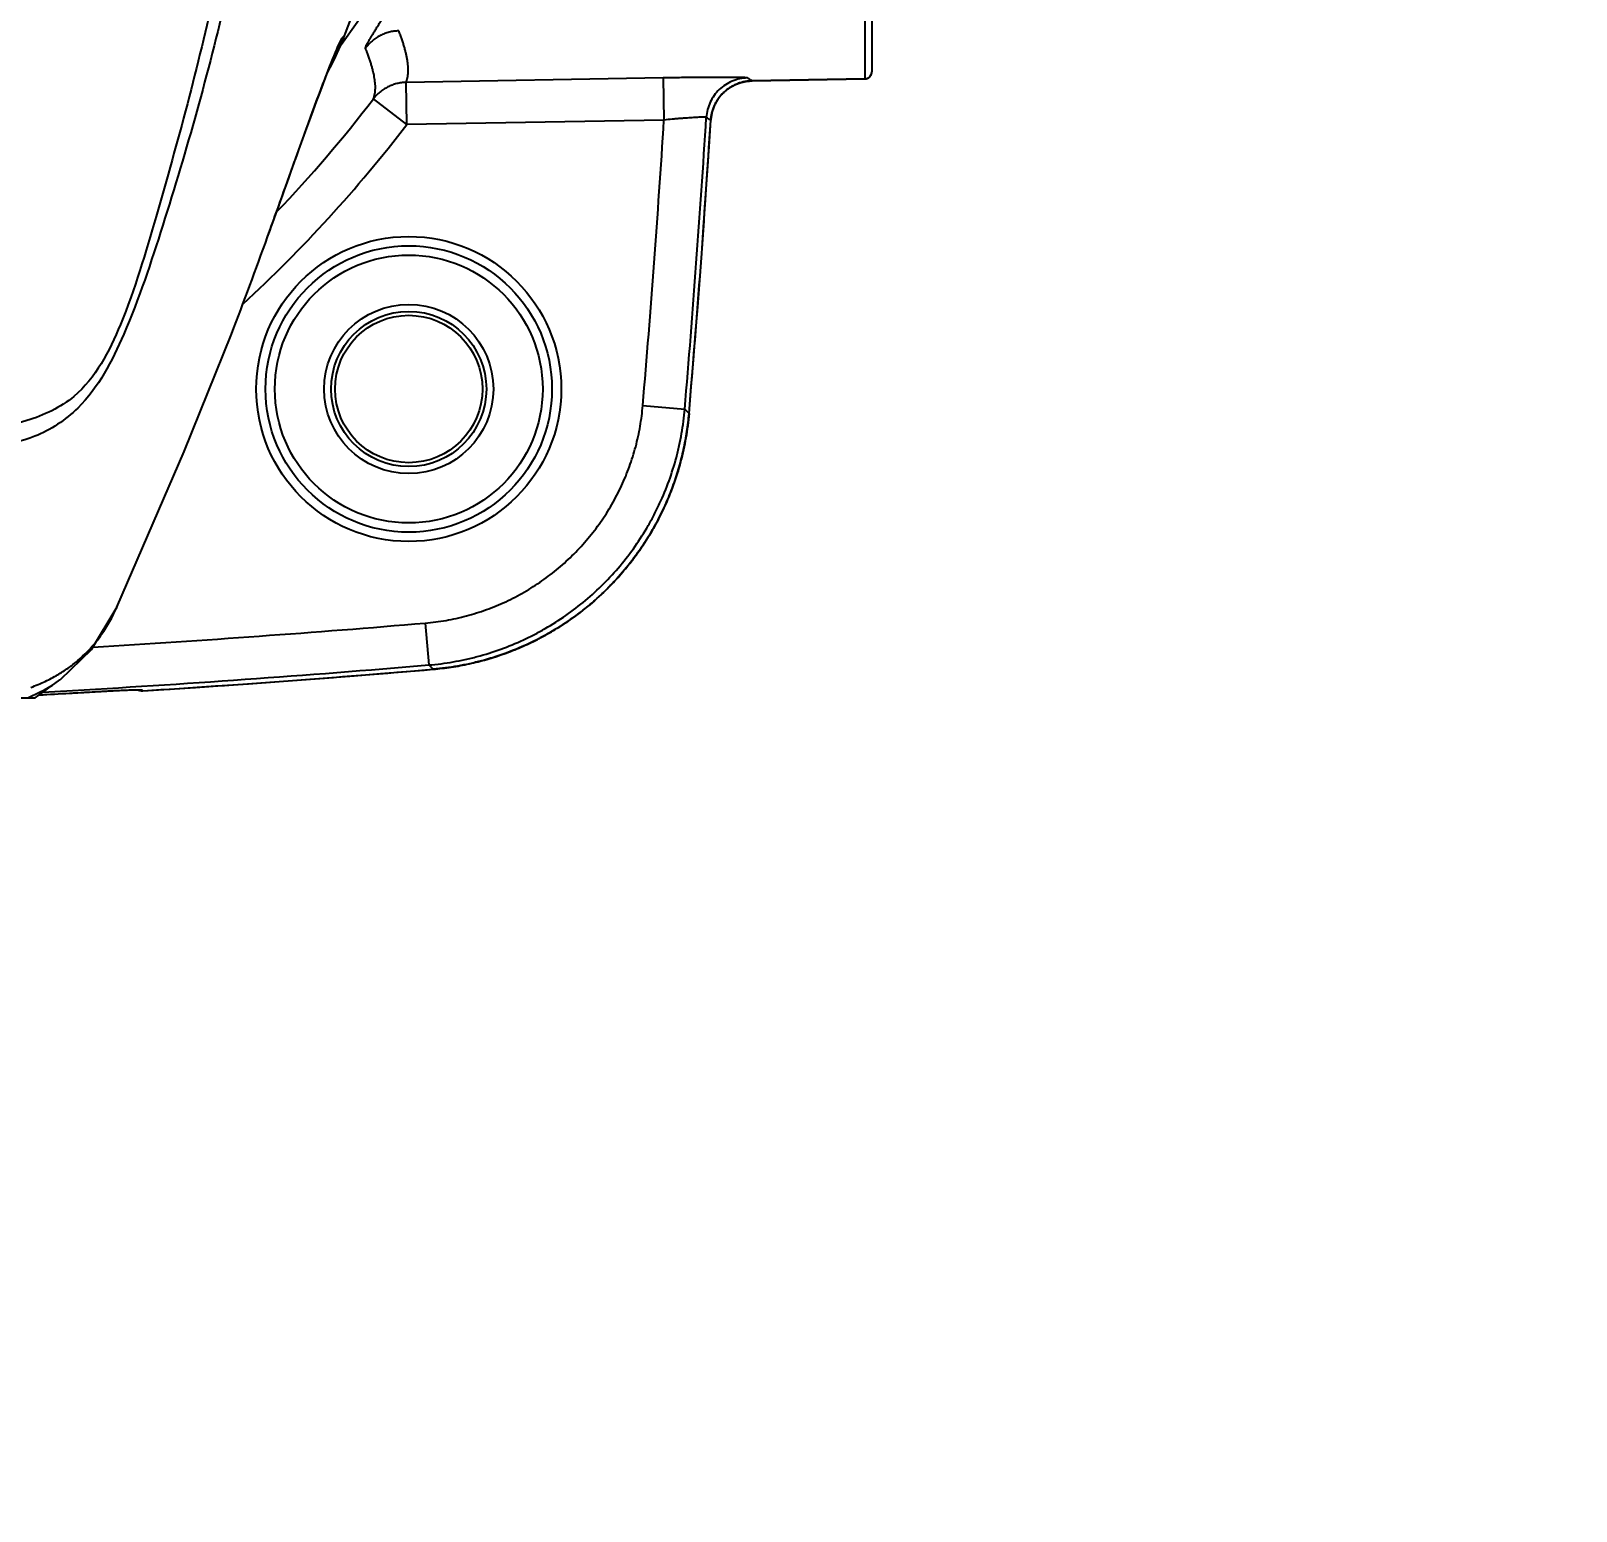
# Model space of a CAD drawing. Header units: millimetres. Extents: x 4086 to 8300, y 123 to 1549.
# Drawn here: x 7741.17 to 7768.7, y 601.23 to 627.6 of the extents above; entities that cross this region are included whole.
import ezdxf

# ---------------------------------------------------------------- set-up
doc = ezdxf.new("R2010")
doc.units = ezdxf.units.MM
for name, color, linetype in [('外形图', 7, 'Continuous'), ('尺寸标注', 7, 'Continuous'), ('运动范围', 7, 'Continuous')]:
    doc.layers.add(name, color=color, linetype=linetype)
doc.styles.add('思源黑', font='SourceHanSansCN-Normal.ttf')
doc.dimstyles.new('尺寸标注_1_4比例', dxfattribs={"dimtxt": 7, "dimasz": 6, "dimexe": 2, "dimexo": 1.5, "dimgap": 1, "dimtad": 1, "dimdec": 1, "dimlfac": 4, "dimdsep": 46, "dimtxsty": '思源黑', "dimcen": 0.09, "dimadec": 0, "dimazin": 0, "dimtp": 0.01, "dimtm": 0.01, "dimtfac": 1, "dimtdec": 1, "dimtofl": 0, "dimtmove": 0, "dimatfit": 3, "dimfxl": 1, "dimtolj": 1, "dimarcsym": 0})

# ---------------------------------------------------------------- blocks, each defined once
blk = doc.blocks.new('*D992')
at = {"layer": 'Defpoints', "color": 0}
for p in [(7645.229, 641.211), (7660.171, 641.211), (7727.758, 641.211), (7952.406, 601.599), (7690.663, 584.809)]:
    blk.add_point(p, dxfattribs=at)
at = {"layer": '尺寸标注', "color": 0, "lineweight": -2}
blk.add_line((7661.671, 641.211), (7662.252, 641.211), dxfattribs=at)
blk.add_arc((7727.758, 641.211), 67.507, 185.09413, 344.90587, dxfattribs=at)
at = {"layer": '尺寸标注', "color": 0}
for points in [[(7661.517, 635.261), (7659.519, 635.172), (7660.252, 641.211)], [(7793.912, 623.414), (7791.96, 623.849), (7794.24, 629.488)]]:
    blk.add_solid(points, dxfattribs=at)
at = {"layer": '尺寸标注', "color": 0, "insert": (7727.758, 578.414), "char_height": 7, "attachment_point": 5, "style": '思源黑'}
blk.add_mtext('\\A1;+\\A1;170%%d', dxfattribs=at)

msp = doc.modelspace()

# ---------------------------------------------------------------- linework, layer by layer
at = {"layer": '外形图'}
for p, q in [((7756.0275, 655.6919), (7756.0275, 626.7418)), ((7756.1503, 655.5672), (7756.1503, 626.8668)), ((7746.6822, 627.3999), (7746.6954, 627.4252)), ((7746.6954, 627.4252), (7746.6979, 627.4296)), ((7746.4573, 626.8654), (7746.5334, 627.0088)), ((7752.4339, 626.7591), (7747.8524, 626.6791)), ((7747.8655, 625.9294), (7747.8524, 626.6791)), ((7752.4339, 626.7591), (7752.447, 626.0094)), ((7754.0157, 626.7067), (7756.0275, 626.7418)), ((7756.0275, 626.7418), (7754.0157, 626.7067)), ((7747.8655, 625.9294), (7747.27, 626.3853)), ((7752.447, 626.0094), (7747.8655, 625.9294)), ((7744.7353, 622.1844), (7744.7401, 622.1967)), ((7752.0701, 620.9219), (7752.8171, 620.8586)), ((7752.893, 620.7811), (7752.8171, 620.8586)), ((7742.7009, 617.3289), (7742.705, 617.338)), ((7748.1953, 617.0471), (7748.2586, 616.3001)), ((7748.3361, 616.2242), (7748.2586, 616.3001)), ((7741.2468, 615.7169), (7741.6867, 616.0357)), ((7741.3874, 615.8162), (7741.6985, 615.8339)), ((7741.4127, 615.7713), (7741.9042, 615.7994)), ((7741.6867, 616.0357), (7741.6932, 616.0405)), ((7741.6985, 615.8339), (7741.7053, 615.8342)), ((7741.9042, 615.7994), (7742.5203, 615.8358)), ((7742.5203, 615.8358), (7742.5959, 615.84)), ((7742.5959, 615.84), (7742.6776, 615.8443)), ((7742.6776, 615.8443), (7742.7467, 615.8477)), ((7742.7467, 615.8477), (7742.8124, 615.8507)), ((7742.8124, 615.8507), (7742.8725, 615.8532)), ((7742.8725, 615.8532), (7742.9204, 615.8551)), ((7742.9204, 615.8551), (7742.9581, 615.8564)), ((7742.9581, 615.8564), (7742.9924, 615.8574)), ((7742.9924, 615.8574), (7743.017, 615.858)), ((7743.017, 615.858), (7743.0346, 615.8583)), ((7743.0346, 615.8583), (7743.0502, 615.8586)), ((7743.0502, 615.8586), (7743.0606, 615.8587)), ((7743.0606, 615.8587), (7743.0699, 615.8587)), ((7743.0699, 615.8587), (7743.0779, 615.8587)), ((7743.0779, 615.8587), (7743.0845, 615.8587)), ((7743.0845, 615.8587), (7743.088, 615.8586)), ((7743.088, 615.8586), (7743.0909, 615.8586)), ((7743.0909, 615.8586), (7743.0934, 615.8585)), ((7743.0934, 615.8585), (7743.0953, 615.8585)), ((7743.0953, 615.8585), (7743.0969, 615.8584)), ((7743.0969, 615.8584), (7743.098, 615.8584)), ((7743.098, 615.8584), (7743.0987, 615.8584)), ((7743.1461, 615.8559), (7743.163, 615.8401)), ((7732.66, 615.7169), (7741.2468, 615.7169)), ((7741.3144, 615.7659), (7741.4127, 615.7713))]:
    msp.add_line(p, q, dxfattribs=at)
for points in [[(7746.7073, 627.387), (7746.8197, 627.6799), (7747.7817, 630.1697), (7748.68, 632.4198)], [(7746.5178, 627.0184), (7746.5632, 627.1302), (7746.6055, 627.2308), (7746.6434, 627.3174), (7746.6748, 627.3848), (7746.6822, 627.3999)], [(7746.5334, 627.0088), (7746.6006, 627.1438), (7746.6564, 627.2644), (7746.7001, 627.3685), (7746.7073, 627.3869)], [(7745.8361, 625.1788), (7745.9148, 625.3977), (7745.9903, 625.6072), (7746.0624, 625.8067), (7746.1312, 625.9955), (7746.1962, 626.1729), (7746.257, 626.3375), (7746.3139, 626.4899), (7746.3678, 626.6328), (7746.4197, 626.7686), (7746.4698, 626.8975), (7746.5178, 627.0184)], [(7756.0275, 626.7418), (7756.0298, 626.7418), (7756.0323, 626.742), (7756.0349, 626.7421), (7756.0374, 626.7423), (7756.0399, 626.7426), (7756.0424, 626.7429), (7756.0449, 626.7433), (7756.0474, 626.7437), (7756.0499, 626.7442), (7756.0523, 626.7447), (7756.0548, 626.7453), (7756.0573, 626.7459), (7756.0597, 626.7466), (7756.0621, 626.7473), (7756.0645, 626.7481), (7756.0669, 626.7489), (7756.0693, 626.7497), (7756.0716, 626.7507), (7756.074, 626.7516), (7756.0763, 626.7526), (7756.0786, 626.7537), (7756.0809, 626.7548), (7756.0831, 626.7559), (7756.0853, 626.7571), (7756.0876, 626.7584), (7756.0897, 626.7596), (7756.0919, 626.761), (7756.094, 626.7623), (7756.0961, 626.7637), (7756.0982, 626.7652), (7756.1002, 626.7667), (7756.1022, 626.7682), (7756.1042, 626.7698), (7756.1061, 626.7714), (7756.108, 626.7731), (7756.1099, 626.7747), (7756.1118, 626.7765), (7756.1136, 626.7782), (7756.1153, 626.78), (7756.1171, 626.7819), (7756.1188, 626.7838), (7756.1204, 626.7857), (7756.1221, 626.7876), (7756.1236, 626.7896), (7756.1252, 626.7916), (7756.1267, 626.7936), (7756.1281, 626.7957), (7756.1295, 626.7978), (7756.1309, 626.7999), (7756.1323, 626.802), (7756.1335, 626.8042), (7756.1348, 626.8064), (7756.136, 626.8086), (7756.1371, 626.8109), (7756.1382, 626.8132), (7756.1393, 626.8155), (7756.1403, 626.8178), (7756.1413, 626.8201), (7756.1422, 626.8225), (7756.1431, 626.8248), (7756.1439, 626.8272), (7756.1447, 626.8296), (7756.1454, 626.832), (7756.1461, 626.8345), (7756.1467, 626.8369), (7756.1473, 626.8394), (7756.1478, 626.8419), (7756.1483, 626.8443), (7756.1487, 626.8468), (7756.1491, 626.8493), (7756.1494, 626.8518), (7756.1497, 626.8543), (7756.1499, 626.8569), (7756.1501, 626.8594), (7756.1502, 626.8619), (7756.1503, 626.8644), (7756.1503, 626.8667)], [(7753.2804, 626.0044), (7753.281, 626.0139), (7753.2818, 626.0235), (7753.2828, 626.0331), (7753.2838, 626.0428), (7753.285, 626.0525), (7753.2863, 626.0621), (7753.2877, 626.0717), (7753.2893, 626.0814), (7753.291, 626.091), (7753.2928, 626.1006), (7753.2947, 626.1101), (7753.2968, 626.1197), (7753.2989, 626.1292), (7753.3012, 626.1387), (7753.3037, 626.1481), (7753.3062, 626.1575), (7753.3089, 626.1669), (7753.3116, 626.1762), (7753.3145, 626.1855), (7753.3175, 626.1947), (7753.3207, 626.2038), (7753.3239, 626.2129), (7753.3273, 626.222), (7753.3307, 626.2311), (7753.3343, 626.2401), (7753.3381, 626.249), (7753.3419, 626.2579), (7753.3459, 626.2668), (7753.3499, 626.2756), (7753.3541, 626.2844), (7753.3584, 626.2931), (7753.3628, 626.3018), (7753.3674, 626.3104), (7753.372, 626.3189), (7753.3767, 626.3274), (7753.3816, 626.3358), (7753.3866, 626.3442), (7753.3916, 626.3525), (7753.3968, 626.3607), (7753.4021, 626.3688), (7753.4075, 626.3769), (7753.4129, 626.3849), (7753.4185, 626.3928), (7753.4242, 626.4007), (7753.43, 626.4085), (7753.4359, 626.4162), (7753.442, 626.4239), (7753.4481, 626.4314), (7753.4543, 626.4389), (7753.4606, 626.4464), (7753.467, 626.4537), (7753.4735, 626.4609), (7753.4801, 626.4681), (7753.4867, 626.4752), (7753.4935, 626.4822), (7753.5003, 626.489), (7753.5073, 626.4958), (7753.5143, 626.5025), (7753.5214, 626.5091), (7753.5286, 626.5156), (7753.5358, 626.5221), (7753.5432, 626.5284), (7753.5506, 626.5346), (7753.5581, 626.5408), (7753.5658, 626.5468), (7753.5734, 626.5528), (7753.5812, 626.5586), (7753.5891, 626.5644), (7753.597, 626.57), (7753.605, 626.5756), (7753.6131, 626.581), (7753.6212, 626.5864), (7753.6294, 626.5916), (7753.6377, 626.5967), (7753.646, 626.6018), (7753.6544, 626.6067), (7753.6628, 626.6115), (7753.6713, 626.6161), (7753.6799, 626.6207), (7753.6885, 626.6252), (7753.6972, 626.6295), (7753.7059, 626.6337), (7753.7147, 626.6379), (7753.7236, 626.6419), (7753.7325, 626.6458), (7753.7414, 626.6496), (7753.7504, 626.6532), (7753.7595, 626.6568), (7753.7686, 626.6602), (7753.7777, 626.6635), (7753.7869, 626.6667), (7753.7961, 626.6698), (7753.8054, 626.6727), (7753.8147, 626.6756), (7753.824, 626.6783), (7753.8333, 626.6809), (7753.8427, 626.6833), (7753.8521, 626.6857), (7753.8616, 626.6879), (7753.871, 626.69), (7753.8806, 626.692), (7753.8901, 626.6938), (7753.8997, 626.6956), (7753.9094, 626.6972), (7753.919, 626.6987), (7753.9287, 626.7), (7753.9383, 626.7013), (7753.948, 626.7024), (7753.9577, 626.7034), (7753.9674, 626.7043), (7753.9771, 626.705), (7753.9868, 626.7056), (7753.9965, 626.7061), (7754.0062, 626.7064), (7754.0157, 626.7067)], [(7752.8931, 620.7811), (7752.933, 621.256), (7752.972, 621.731), (7753.01, 622.206), (7753.0471, 622.6809), (7753.0832, 623.1558), (7753.1184, 623.6307), (7753.1527, 624.1056), (7753.186, 624.5804), (7753.2184, 625.0552), (7753.2499, 625.5299), (7753.2804, 626.0044)], [(7745.3854, 623.9252), (7745.4854, 624.202), (7745.5794, 624.4634), (7745.8361, 625.1788)], [(7742.7009, 617.3289), (7743.8988, 620.1045), (7744.7401, 622.1967)], [(7748.3361, 616.2241), (7748.3762, 616.2276), (7748.4165, 616.2316), (7748.4567, 616.2358), (7748.497, 616.2404), (7748.5372, 616.2453), (7748.5774, 616.2505), (7748.6175, 616.2561), (7748.6576, 616.2619), (7748.6977, 616.2681), (7748.7377, 616.2747), (7748.7776, 616.2815), (7748.8174, 616.2887), (7748.8572, 616.2961), (7748.8969, 616.304), (7748.9366, 616.3121), (7748.9762, 616.3205), (7749.0157, 616.3293), (7749.0551, 616.3384), (7749.0945, 616.3478), (7749.1338, 616.3575), (7749.1731, 616.3676), (7749.2122, 616.378), (7749.2512, 616.3886), (7749.2902, 616.3996), (7749.3291, 616.411), (7749.3679, 616.4226), (7749.4066, 616.4345), (7749.4452, 616.4468), (7749.4837, 616.4594), (7749.5221, 616.4722), (7749.5603, 616.4854), (7749.5985, 616.4989), (7749.6366, 616.5127), (7749.6745, 616.5268), (7749.7123, 616.5413), (7749.75, 616.556), (7749.7876, 616.571), (7749.8251, 616.5863), (7749.8624, 616.602), (7749.8997, 616.6179), (7749.9368, 616.6342), (7749.9737, 616.6507), (7750.0105, 616.6676), (7750.0472, 616.6847), (7750.0837, 616.7021), (7750.1201, 616.7199), (7750.1564, 616.7379), (7750.1925, 616.7562), (7750.2284, 616.7748), (7750.2642, 616.7937), (7750.2999, 616.8129), (7750.3354, 616.8324), (7750.3707, 616.8521), (7750.4059, 616.8722), (7750.4409, 616.8925), (7750.4758, 616.9131), (7750.5104, 616.934), (7750.5449, 616.9552), (7750.5792, 616.9766), (7750.6134, 616.9984), (7750.6473, 617.0204), (7750.6811, 617.0427), (7750.7147, 617.0652), (7750.7482, 617.0881), (7750.7814, 617.1112), (7750.8145, 617.1345), (7750.8474, 617.1582), (7750.8801, 617.1821), (7750.9125, 617.2062), (7750.9448, 617.2307), (7750.9769, 617.2553), (7751.0088, 617.2803), (7751.0404, 617.3054), (7751.0719, 617.3309), (7751.1031, 617.3566), (7751.1342, 617.3826), (7751.1651, 617.4088), (7751.1957, 617.4353), (7751.2261, 617.462), (7751.2563, 617.4889), (7751.2863, 617.5162), (7751.3161, 617.5436), (7751.3456, 617.5713), (7751.3749, 617.5992), (7751.404, 617.6273), (7751.4328, 617.6557), (7751.4614, 617.6843), (7751.4898, 617.7132), (7751.518, 617.7422), (7751.5459, 617.7716), (7751.5736, 617.8011), (7751.601, 617.8309), (7751.6283, 617.8609), (7751.6552, 617.8911), (7751.6819, 617.9215), (7751.7084, 617.9521), (7751.7346, 617.983), (7751.7606, 618.014), (7751.7863, 618.0453), (7751.8117, 618.0767), (7751.8369, 618.1084), (7751.8618, 618.1403), (7751.8865, 618.1724), (7751.911, 618.2046), (7751.9351, 618.2371), (7751.959, 618.2698), (7751.9827, 618.3027), (7752.006, 618.3358), (7752.0291, 618.369), (7752.052, 618.4024), (7752.0745, 618.436), (7752.0968, 618.4698), (7752.1188, 618.5038), (7752.1405, 618.5379), (7752.162, 618.5723), (7752.1831, 618.6068), (7752.204, 618.6414), (7752.2247, 618.6763), (7752.245, 618.7113), (7752.2651, 618.7465), (7752.2848, 618.7818), (7752.3043, 618.8173), (7752.3235, 618.853), (7752.3424, 618.8888), (7752.361, 618.9247), (7752.3793, 618.9608), (7752.3973, 618.997), (7752.415, 619.0334), (7752.4325, 619.07), (7752.4496, 619.1067), (7752.4665, 619.1435), (7752.483, 619.1804), (7752.4992, 619.2175), (7752.5152, 619.2548), (7752.5308, 619.2921), (7752.5462, 619.3296), (7752.5612, 619.3671), (7752.5759, 619.4048), (7752.5903, 619.4427), (7752.6044, 619.4806), (7752.6183, 619.5187), (7752.6318, 619.5569), (7752.6449, 619.5951), (7752.6578, 619.6335), (7752.6704, 619.672), (7752.6826, 619.7106), (7752.6946, 619.7493), (7752.7062, 619.7881), (7752.7175, 619.827), (7752.7285, 619.8659), (7752.7392, 619.905), (7752.7496, 619.9441), (7752.7596, 619.9834), (7752.7694, 620.0227), (7752.7788, 620.0621), (7752.7879, 620.1015), (7752.7966, 620.141), (7752.8051, 620.1806), (7752.8132, 620.2203), (7752.821, 620.26), (7752.8285, 620.2998), (7752.8357, 620.3397), (7752.8425, 620.3796), (7752.8491, 620.4196), (7752.8553, 620.4596), (7752.8611, 620.4997), (7752.8667, 620.5398), (7752.8719, 620.5799), (7752.8768, 620.6201), (7752.8814, 620.6604), (7752.8856, 620.7007), (7752.8895, 620.741), (7752.8931, 620.7811)], [(7741.6933, 616.0406), (7742.248, 616.578), (7742.7049, 617.3379)], [(7743.163, 615.84), (7743.6329, 615.8703), (7744.1031, 615.9015), (7744.5733, 615.9337), (7745.0436, 615.9667), (7745.5139, 616.0007), (7745.9842, 616.0356), (7746.4546, 616.0715), (7746.9249, 616.1083), (7747.3954, 616.1459), (7747.8658, 616.1846), (7748.3361, 616.2241)], [(7743.0987, 615.8584), (7743.0991, 615.8583), (7743.0991, 615.8583)]]:
    msp.add_lwpolyline(points, dxfattribs=at)
for radius in [2.7165, 2.5511, 2.3858, 1.5073, 1.3824, 1.3125]:
    msp.add_circle((7747.9003, 621.2169), radius, dxfattribs=at)
for centre, radius, start, end in [((7727.9003, 641.2169), 23.3524, 323.61323, 36.38561), ((7745.4747, 627.8616), 1.3208, 339.16896, 340.51799), ((7756.0254, 626.8667), 0.1249, 270.99042, 359.98034), ((7727.9003, 641.2169), 24.3959, 316.33032, 322.55844), ((7511.287, 641.3205), 241.6456, 355.157592, 356.367199), ((7511.2901, 641.3206), 242.3922, 355.157499, 356.389412), ((7511.4703, 641.3072), 242.2937, 355.14031, 356.378891), ((7727.9003, 641.2169), 25.1459, 312.68069, 322.55844), ((7429.8432, 737.851), 335.4781, 340.148049, 340.325993), ((7727.8155, 857.5849), 241.3996, 273.433872, 274.842868), ((7740.3922, 618.2654), 2.4823, 310.36366, 321.48647), ((7740.4551, 618.1942), 2.3873, 305.28157, 310.32044), ((7740.1897, 618.638), 2.9047, 295.13922, 300.03668), ((7740.3873, 618.2943), 2.5081, 300.059, 305.22518), ((7727.8234, 857.4643), 242.0285, 273.288094, 274.843413), ((7727.7952, 857.845), 242.4924, 273.63351, 274.859189), ((7739.9406, 619.1691), 3.4913, 290.59974, 295.13692), ((7727.8531, 856.9727), 241.5821, 273.195377, 273.451115), ((7743.1471, 616.0895), 0.25, 247.45714, 273.63287), ((7743.147, 616.0894), 0.2498, 247.59657, 273.67139), ((7743.1301, 616.1053), 0.2499, 261.17838, 273.6657)]:
    msp.add_arc(centre, radius, start, end, dxfattribs=at)
for points, knots in [([(7745.248, 632.4669), (7745.024, 631.0818), (7744.6247, 629.0157), (7743.9712, 626.2997), (7743.4039, 624.3029), (7742.8861, 622.5225), (7742.173, 621.1124), (7741.1494, 620.6269), (7740.5772, 620.5312), (7740.3138, 620.4915)], [0, 0, 0, 0, 0.3076479, 0.460868, 0.6129192, 0.7612082, 0.8726041, 0.9415832, 1, 1, 1, 1]), ([(7745.5004, 632.4492), (7745.265, 631.037), (7744.8436, 628.9317), (7744.1408, 626.1687), (7743.5314, 624.148), (7742.9363, 622.3453), (7742.2307, 620.96), (7741.308, 620.3441), (7740.7586, 620.2307), (7740.513, 620.1911)], [0, 0, 0, 0, 0.3105598, 0.4652127, 0.6185721, 0.7675031, 0.8795797, 0.9460302, 1, 1, 1, 1]), ([(7747.1294, 627.2873), (7747.1292, 627.2878), (7747.129, 627.289), (7747.1289, 627.291), (7747.1291, 627.2934), (7747.1298, 627.2974), (7747.1315, 627.3033), (7747.1345, 627.3116), (7747.1385, 627.3214), (7747.1459, 627.3376), (7747.158, 627.3616), (7747.176, 627.3948), (7747.1982, 627.4339), (7747.2244, 627.4788), (7747.2544, 627.5292), (7747.2881, 627.5849), (7747.3254, 627.6458), (7747.3659, 627.7116), (7747.4259, 627.8087), (7747.5078, 627.9407), (7747.6131, 628.1112), (7747.7268, 628.2967), (7747.8475, 628.4956), (7747.9737, 628.7066), (7748.1043, 628.9284), (7748.2381, 629.1598), (7748.374, 629.3995), (7748.5111, 629.6465), (7748.602, 629.8138), (7748.6474, 629.8985)], [0, 0, 0, 0, 0.0005362, 0.0011901, 0.0019774, 0.0029063, 0.0052047, 0.0081047, 0.0116122, 0.015729, 0.0257919, 0.038297, 0.0532031, 0.0704189, 0.0898554, 0.1114296, 0.135065, 0.1606729, 0.1881537, 0.2483403, 0.3148729, 0.3870618, 0.4642356, 0.545765, 0.6310978, 0.7196959, 0.8110385, 0.9046346, 1, 1, 1, 1]), ([(7746.5243, 627.0389), (7746.5548, 627.1147), (7746.6192, 627.2619), (7746.6612, 627.3773), (7746.7559, 627.5369), (7746.7285, 627.4456), (7746.7199, 627.4211)], [0, 0, 0, 0, 0.4195195, 0.7441997, 0.866691, 1, 1, 1, 1]), ([(7747.7234, 627.5969), (7747.6945, 627.5964), (7747.6366, 627.592), (7747.5513, 627.5755), (7747.4684, 627.5492), (7747.3891, 627.5135), (7747.3145, 627.4689), (7747.2455, 627.4161), (7747.1831, 627.3556), (7747.1464, 627.3107), (7747.1294, 627.2873)], [0, 0, 0, 0, 0.1250005, 0.2500056, 0.3750134, 0.5000211, 0.625026, 0.7500255, 0.8750172, 1, 1, 1, 1]), ([(7747.8524, 626.6791), (7747.8549, 626.6858), (7747.8585, 626.696), (7747.8631, 626.71), (7747.8667, 626.7212), (7747.8702, 626.7326), (7747.8745, 626.7482), (7747.8791, 626.7678), (7747.8836, 626.7916), (7747.8869, 626.8156), (7747.8893, 626.8399), (7747.8913, 626.873), (7747.8916, 626.9154), (7747.8888, 626.9677), (7747.8833, 627.0218), (7747.8753, 627.0778), (7747.8648, 627.1358), (7747.8519, 627.1956), (7747.8366, 627.2574), (7747.8189, 627.3212), (7747.8024, 627.3754), (7747.7878, 627.4197), (7747.7761, 627.4538), (7747.7637, 627.4884), (7747.7504, 627.5236), (7747.7371, 627.5599), (7747.728, 627.5845), (7747.7234, 627.5969)], [0, 0, 0, 0, 0.022481, 0.0344005, 0.0468323, 0.0596098, 0.0724215, 0.0979485, 0.1234559, 0.1490547, 0.1748442, 0.200912, 0.2541724, 0.3093414, 0.3667566, 0.4265436, 0.4887601, 0.5534614, 0.6207063, 0.6905628, 0.7631186, 0.800453, 0.8385213, 0.8773462, 0.9170132, 0.9579312, 1, 1, 1, 1]), ([(7747.27, 626.3853), (7747.275, 626.3989), (7747.2819, 626.4199), (7747.2898, 626.4489), (7747.2951, 626.4719), (7747.2993, 626.4952), (7747.3023, 626.5188), (7747.3043, 626.5426), (7747.3054, 626.5668), (7747.3056, 626.5913), (7747.3049, 626.6249), (7747.3019, 626.668), (7747.2958, 626.7212), (7747.2839, 626.7961), (7747.2671, 626.8734), (7747.2462, 626.9529), (7747.2278, 627.0156), (7747.2107, 627.069), (7747.1957, 627.1127), (7747.1836, 627.1463), (7747.1708, 627.1804), (7747.1572, 627.2151), (7747.1435, 627.2509), (7747.1342, 627.2751), (7747.1294, 627.2873)], [0, 0, 0, 0, 0.046412, 0.0713146, 0.0967082, 0.1221999, 0.1476254, 0.1731927, 0.1991021, 0.2254167, 0.2521659, 0.3071951, 0.3645461, 0.4243356, 0.551431, 0.6188643, 0.6889687, 0.7618326, 0.7993458, 0.8376096, 0.8766484, 0.9165471, 0.9576928, 1, 1, 1, 1]), ([(7745.7372, 624.9062), (7745.8032, 625.0905), (7746.0594, 625.8036), (7746.3144, 626.5175), (7746.5243, 627.0389)], [0, 0, 0, 0, 0.2583234, 1, 1, 1, 1]), ([(7747.8524, 626.6791), (7747.8243, 626.6786), (7747.7681, 626.6745), (7747.6851, 626.6589), (7747.6043, 626.634), (7747.5269, 626.6003), (7747.4537, 626.558), (7747.3857, 626.5079), (7747.3238, 626.4504), (7747.2871, 626.4076), (7747.27, 626.3853)], [0, 0, 0, 0, 0.1250098, 0.2500166, 0.3750209, 0.5000222, 0.6250206, 0.7500161, 0.8750089, 1, 1, 1, 1]), ([(7753.9364, 626.7585), (7753.936, 626.7588), (7753.9348, 626.7593), (7753.9325, 626.7598), (7753.9294, 626.7604), (7753.9254, 626.761), (7753.9205, 626.7615), (7753.9123, 626.7623), (7753.8999, 626.7631), (7753.8825, 626.7641), (7753.8617, 626.765), (7753.8375, 626.7658), (7753.81, 626.7665), (7753.7793, 626.7671), (7753.7455, 626.7677), (7753.7086, 626.7682), (7753.6536, 626.7688), (7753.5778, 626.7692), (7753.4791, 626.7695), (7753.3707, 626.7693), (7753.2536, 626.7689), (7753.1289, 626.7681), (7752.9977, 626.7669), (7752.8614, 626.7654), (7752.6729, 626.763), (7752.5299, 626.7608), (7752.4339, 626.7591)], [0, 0, 0, 0, 0.0009925, 0.0025356, 0.0046453, 0.0073259, 0.0105782, 0.0144016, 0.0237574, 0.035384, 0.0492704, 0.0653844, 0.0836802, 0.1041117, 0.126633, 0.1511966, 0.1777456, 0.2365168, 0.3023851, 0.3747563, 0.452921, 0.5361524, 0.6236819, 0.7146822, 0.8083184, 1, 1, 1, 1]), ([(7753.9364, 626.7585), (7753.8899, 626.7577), (7753.7969, 626.7473), (7753.6628, 626.7063), (7753.5386, 626.6411), (7753.4286, 626.554), (7753.3366, 626.4481), (7753.2659, 626.3269), (7753.2187, 626.1948), (7753.2041, 626.1024), (7753.2012, 626.056)], [0, 0, 0, 0, 0.1249779, 0.2499665, 0.374965, 0.4999711, 0.6249815, 0.7499923, 0.8749997, 1, 1, 1, 1]), ([(7754.0157, 626.7067), (7753.9924, 626.7063), (7753.9459, 626.7033), (7753.8768, 626.6924), (7753.8091, 626.6751), (7753.7433, 626.6516), (7753.6799, 626.622), (7753.5995, 626.575), (7753.5077, 626.5024), (7753.431, 626.4141), (7753.3803, 626.336), (7753.3479, 626.274), (7753.3213, 626.2093), (7753.3009, 626.1425), (7753.2869, 626.074), (7753.2818, 626.0276), (7753.2803, 626.0044)], [0, 0, 0, 0, 0.0625159, 0.1250314, 0.1875476, 0.250064, 0.3125807, 0.3750977, 0.4999965, 0.6248958, 0.6874134, 0.7499309, 0.8124484, 0.8749658, 0.9374827, 1, 1, 1, 1]), ([(7754.0157, 626.7067), (7754.0024, 626.7151), (7753.9758, 626.7321), (7753.9495, 626.7495), (7753.9364, 626.7585)], [0, 0, 0, 0, 0.497162, 1, 1, 1, 1]), ([(7753.2012, 626.056), (7753.201, 626.0562), (7753.2005, 626.0566), (7753.1993, 626.0571), (7753.1978, 626.0576), (7753.1948, 626.0583), (7753.19, 626.0589), (7753.183, 626.0594), (7753.1742, 626.0598), (7753.1637, 626.06), (7753.1515, 626.0601), (7753.1376, 626.0599), (7753.1221, 626.0596), (7753.0984, 626.0589), (7753.0649, 626.0576), (7753.0206, 626.0554), (7752.9709, 626.0525), (7752.9163, 626.049), (7752.8575, 626.0448), (7752.7949, 626.0401), (7752.7291, 626.0348), (7752.6608, 626.0291), (7752.5665, 626.0208), (7752.495, 626.014), (7752.447, 626.0094)], [0, 0, 0, 0, 0.0011573, 0.0027781, 0.0049243, 0.0076213, 0.0147053, 0.0240664, 0.0357029, 0.0495968, 0.0657199, 0.0840364, 0.1045033, 0.1270712, 0.1782858, 0.2371809, 0.3031775, 0.3756339, 0.4538505, 0.537078, 0.6245315, 0.7153947, 0.8088295, 1, 1, 1, 1]), ([(7753.2803, 626.0044), (7753.267, 626.0127), (7753.2405, 626.0296), (7753.2143, 626.047), (7753.2012, 626.056)], [0, 0, 0, 0, 0.4972259, 1, 1, 1, 1]), ([(7748.1953, 617.0471), (7748.3189, 617.0576), (7748.5653, 617.0894), (7748.8686, 617.1559), (7749.107, 617.2248), (7749.3421, 617.3042), (7749.5719, 617.3989), (7749.7946, 617.5084), (7750.0123, 617.6275), (7750.2743, 617.7941), (7750.5701, 618.0207), (7750.8448, 618.2724), (7751.0965, 618.5471), (7751.3231, 618.8429), (7751.523, 619.1573), (7751.6946, 619.4879), (7751.813, 619.775), (7751.8923, 620.0102), (7751.9613, 620.2486), (7752.0277, 620.5519), (7752.0596, 620.7983), (7752.0701, 620.9219)], [0, 0, 0, 0, 0.0624972, 0.1249945, 0.1562505, 0.1875066, 0.2500038, 0.2812599, 0.312516, 0.3750132, 0.4375103, 0.5000075, 0.5625047, 0.6250018, 0.6874991, 0.7499962, 0.8124934, 0.8437495, 0.8750055, 0.9375028, 1, 1, 1, 1]), ([(7748.2586, 616.3001), (7748.404, 616.3124), (7748.6214, 616.3405), (7748.9079, 616.3968), (7749.1916, 616.4656), (7749.5403, 616.5747), (7749.878, 616.714), (7750.14, 616.8428), (7750.3961, 616.983), (7750.7044, 617.179), (7751.0523, 617.4456), (7751.3755, 617.7417), (7751.6716, 618.0649), (7751.9382, 618.4128), (7752.1342, 618.7211), (7752.2744, 618.9772), (7752.4031, 619.2392), (7752.5424, 619.5769), (7752.6516, 619.9255), (7752.7204, 620.2093), (7752.7767, 620.4957), (7752.8048, 620.7132), (7752.8171, 620.8586)], [0, 0, 0, 0, 0.0624961, 0.0937516, 0.1250072, 0.1875034, 0.2499997, 0.2812553, 0.3125109, 0.3750073, 0.4375036, 0.5, 0.5624964, 0.6249927, 0.6874891, 0.7187447, 0.7500003, 0.8124966, 0.8749928, 0.9062484, 0.9375039, 1, 1, 1, 1]), ([(7752.893, 620.7811), (7752.8807, 620.6358), (7752.8525, 620.4184), (7752.7962, 620.1321), (7752.7274, 619.8485), (7752.6182, 619.5), (7752.4789, 619.1624), (7752.3502, 618.9005), (7752.2101, 618.6445), (7752.0141, 618.3364), (7751.7476, 617.9887), (7751.4516, 617.6656), (7751.1285, 617.3696), (7750.7808, 617.1031), (7750.4726, 616.9071), (7750.2166, 616.767), (7749.9547, 616.6382), (7749.6172, 616.499), (7749.2687, 616.3898), (7748.9851, 616.321), (7748.6988, 616.2646), (7748.4814, 616.2365), (7748.3361, 616.2242)], [0, 0, 0, 0, 0.0624962, 0.0937519, 0.1250075, 0.1875037, 0.25, 0.2812556, 0.3125112, 0.3750075, 0.4375037, 0.5, 0.5624963, 0.6249925, 0.6874888, 0.7187444, 0.75, 0.8124963, 0.8749925, 0.9062481, 0.9375038, 1, 1, 1, 1]), ([(7742.3345, 616.7197), (7742.3673, 616.7608), (7742.5094, 616.951), (7742.6249, 617.1606), (7742.7009, 617.3289)], [0, 0, 0, 0, 0.221585, 1, 1, 1, 1]), ([(7742.3956, 615.8286), (7742.4435, 615.8315), (7742.5149, 615.8357), (7742.609, 615.8408), (7742.6771, 615.8444), (7742.7426, 615.8476), (7742.8049, 615.8505), (7742.8633, 615.853), (7742.9175, 615.8552), (7742.9668, 615.8569), (7743.0107, 615.8582), (7743.0439, 615.8589), (7743.0674, 615.8592), (7743.0828, 615.8593), (7743.0965, 615.8593), (7743.1086, 615.8592), (7743.119, 615.8589), (7743.1277, 615.8586), (7743.1348, 615.8581), (7743.1396, 615.8576), (7743.1425, 615.8571), (7743.1441, 615.8568), (7743.1453, 615.8564), (7743.1459, 615.8561), (7743.1461, 615.8559)], [0, 0, 0, 0, 0.191694, 0.2853373, 0.376335, 0.4638374, 0.5470468, 0.6251715, 0.6974727, 0.7633099, 0.8220523, 0.8731189, 0.8956275, 0.9160467, 0.9343237, 0.9504086, 0.9642735, 0.9759055, 0.9852918, 0.9924217, 0.9951406, 0.997299, 0.9989078, 1, 1, 1, 1])]:
    msp.add_open_spline(points, degree=3, knots=knots, dxfattribs=at)
for points in [[(7744.7401, 622.1967), (7744.9641, 622.7696), (7745.1757, 623.3472), (7745.3849, 623.9257)], [(7741.1131, 615.7169), (7741.315, 615.801), (7741.5109, 615.9055), (7741.6867, 616.0357)]]:
    msp.add_open_spline(points, degree=3, dxfattribs=at)
at = {"layer": '运动范围'}
msp.add_arc((7727.9003, 641.2169), 227.975, 10, 349.993572, dxfattribs=at)

# ---------------------------------------------------------------- dimensions: what is measured, and where the dimension line sits
at = {"layer": '尺寸标注'}
dim = msp.add_angular_dim_2l(base=(7690.6629, 584.8095), line1=((7645.2287, 641.2105), (7660.1706, 641.2105)), line2=((7952.4065, 601.599), (7727.7585, 641.2105)), text='\\A1;+<>', dimstyle='尺寸标注_1_4比例', dxfattribs=at)
dim.commit()
dim.dimension.update_dxf_attribs({"geometry": '*D992', "text_midpoint": (7727.7585, 573.7038), "dimtype": 162})

doc.saveas('drawing.dxf')
